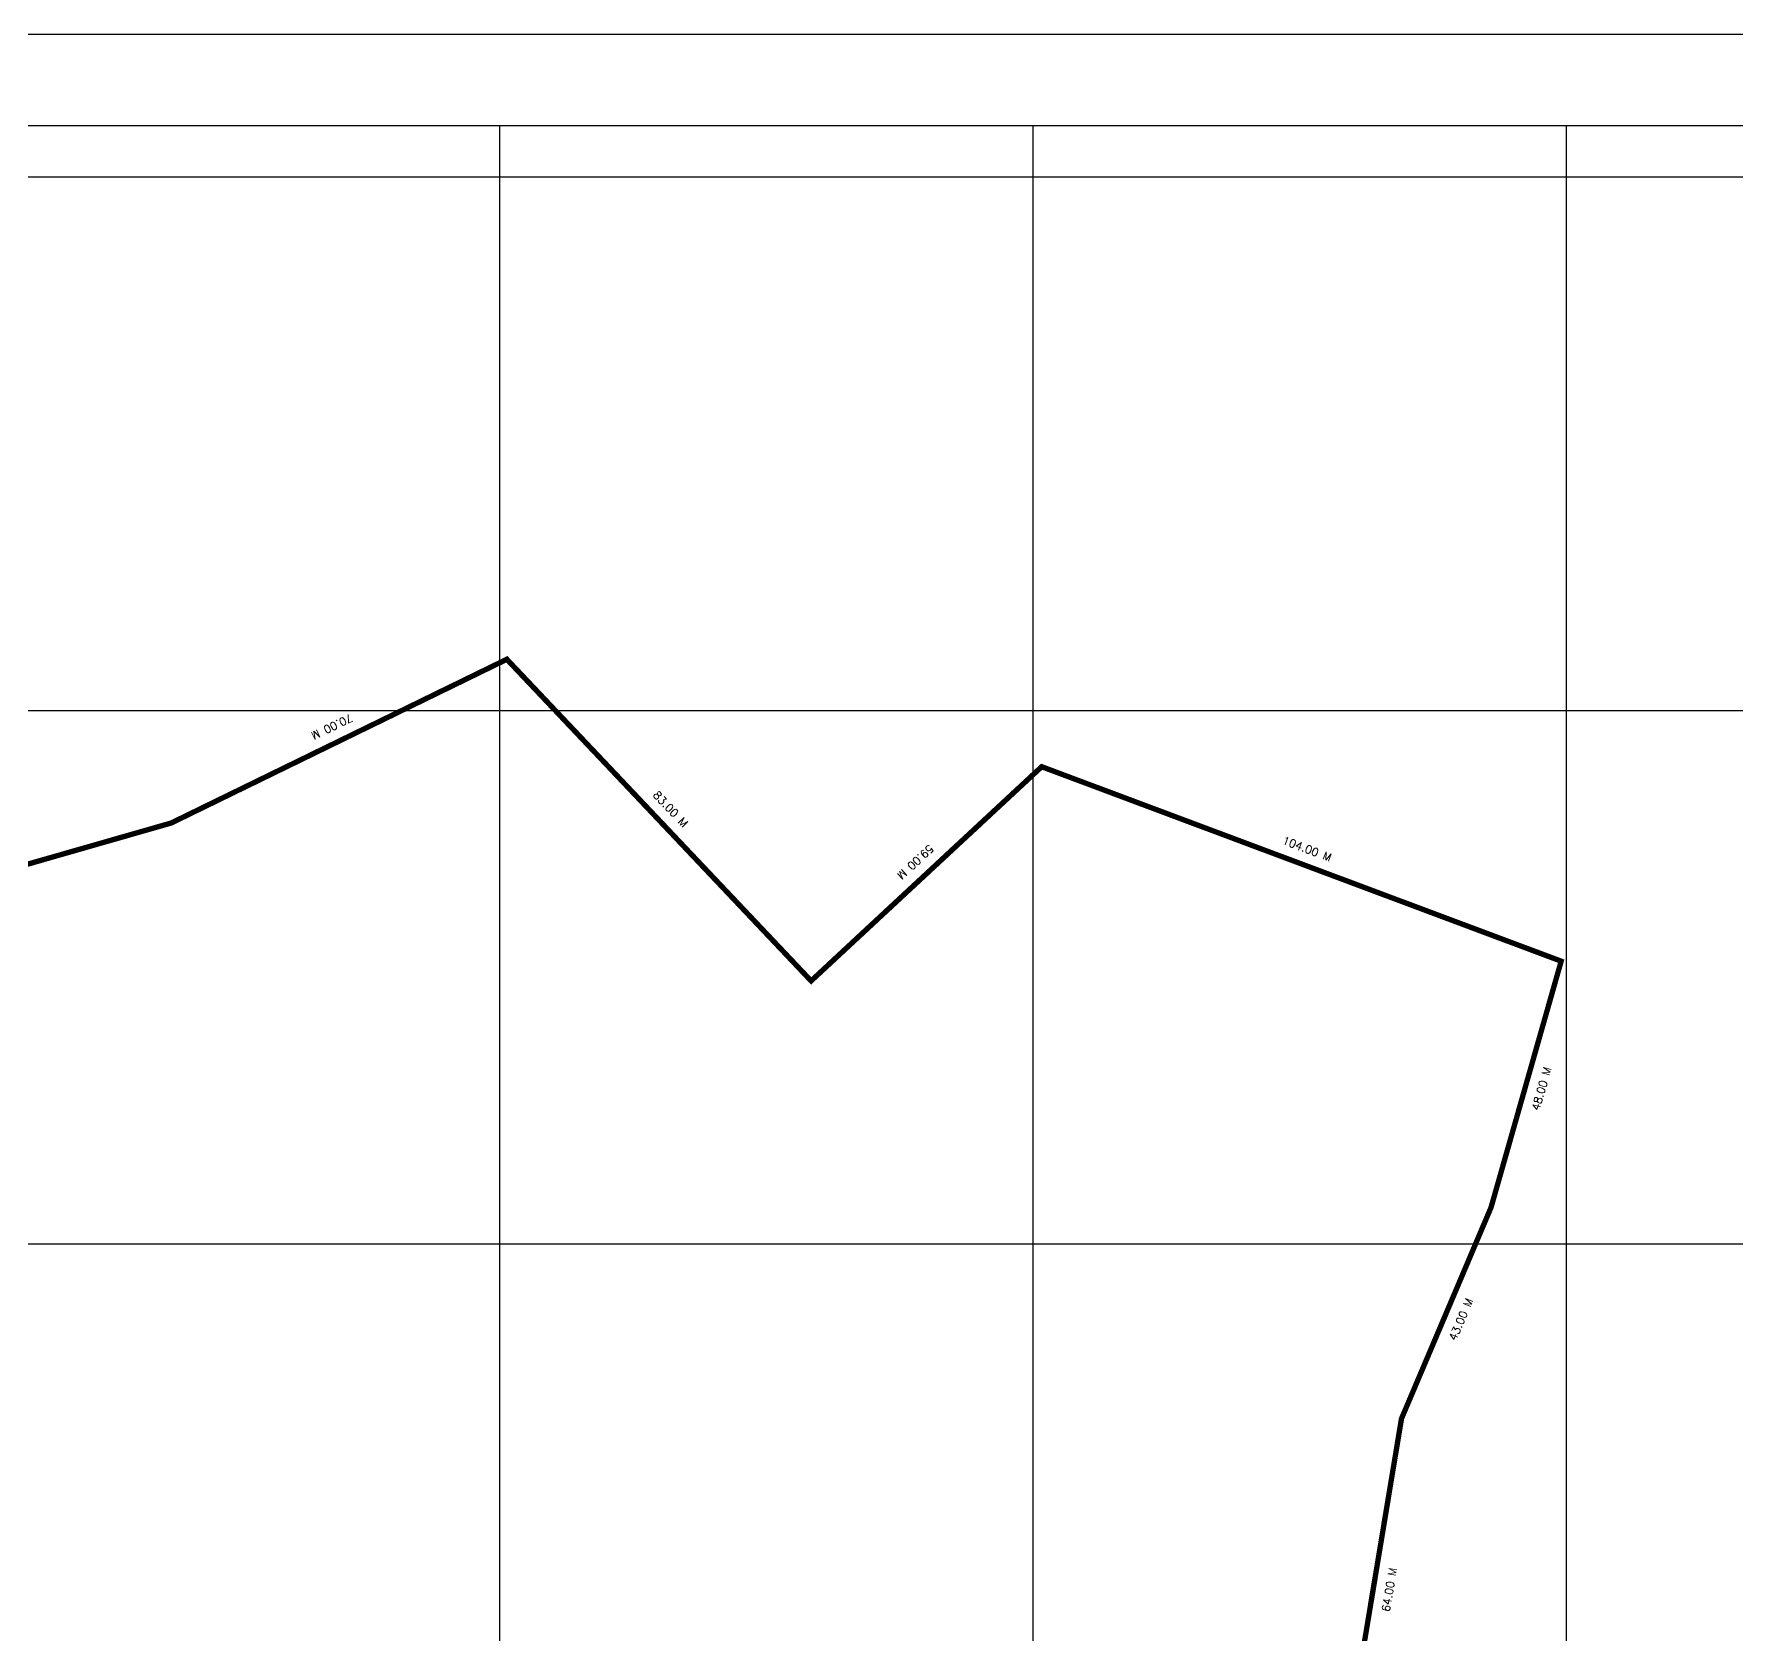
# Model space of a CAD drawing. Header units: metres. Extents: x 4644593 to 4645617, y 1943075 to 1943927.
# Drawn here: x 4644912.7 to 4645232, y 1943626.7 to 1943926.8 of the extents above; entities that cross this region are included whole.
import ezdxf
from ezdxf.enums import TextEntityAlignment as Align

# ---------------------------------------------------------------- set-up
doc = ezdxf.new("R2010")
doc.units = ezdxf.units.M
doc.linetypes.add('DASHED', pattern=[0.75, 0.5, -0.25])
for name, color, linetype in [('LATRINIDAD_OPTIMIZED', 7, 'Continuous'), ('MAPA_CUADRICULA', 8, 'Continuous'), ('MAPA_MARCO', 7, 'Continuous')]:
    doc.layers.add(name, color=color, linetype=linetype)
doc.styles.get("Standard").update_dxf_attribs({"font": 'simplex.shx'})

msp = doc.modelspace()

# ---------------------------------------------------------------- linework, layer by layer
msp.add_lwpolyline([(4644593.41, 1943926.77), (4645314.79, 1943926.77), (4645314.79, 1943075.29), (4644593.41, 1943075.29)], close=True)
at = {"color": 5, "const_width": 1, "flags": 128}
msp.add_lwpolyline([(4645104.6, 1943605.22), (4645158.59, 1943604.11), (4645169.07, 1943667.24), (4645185.86, 1943706.83), (4645199.01, 1943752.99), (4645199.01, 1943752.99), (4645199.01, 1943752.99), (4645101.61, 1943789.44), (4645058.38, 1943749.29), (4645001.33, 1943809.58), (4644938.41, 1943778.89), (4644830.75, 1943748.02), (4644806.13, 1943743.68), (4644781.27, 1943736.08), (4644770.13, 1943729.38), (4644738.86, 1943679.35), (4644738.86, 1943679.35), (4644754.04, 1943607.94), (4644754.46, 1943583.95), (4644747.03, 1943551.79), (4644750.87, 1943496.93), (4644782.2, 1943435.45), (4644834.54, 1943427.16)], dxfattribs=at)
at = {"layer": 'LATRINIDAD_OPTIMIZED', "linetype": 'DASHED', "ltscale": 5, "const_width": 0.3}
msp.add_lwpolyline([(4645158.59, 1943604.11), (4645169.07, 1943667.24), (4645185.86, 1943706.83), (4645199.01, 1943752.99), (4645101.61, 1943789.44), (4645058.38, 1943749.29), (4645001.33, 1943809.58), (4644938.41, 1943778.89), (4644830.75, 1943748.02), (4644806.13, 1943743.68), (4644781.27, 1943736.08), (4644770.13, 1943729.38), (4644738.86, 1943679.35), (4644754.04, 1943607.94)], dxfattribs=at)
at = {"layer": 'MAPA_CUADRICULA'}
for p, q in [((4645000, 1943099.85), (4645000, 1943909.58)), ((4645100, 1943099.85), (4645100, 1943909.58)), ((4645200, 1943099.85), (4645200, 1943909.58)), ((4644613.98, 1943900), (4645299.01, 1943900)), ((4644613.98, 1943800), (4645299.01, 1943800)), ((4644613.98, 1943700), (4645299.01, 1943700))]:
    msp.add_line(p, q, dxfattribs=at)
at = {"layer": 'MAPA_MARCO'}
msp.add_line((4645299.01, 1943909.58), (4644613.98, 1943909.58), dxfattribs=at)

# ---------------------------------------------------------------- texts
at = {"color": 1}
for s, rotation, p in [('70.00 M', 206, (4644968.56, 1943796.93)), ('83.00 M', 313.4196, (4645032.03, 1943781.5)), ('104.00 M', 339.4822, (4645151.36, 1943774.03)), ('59.00 M', 222.8826, (4645077.95, 1943771.57)), ('48.00 M', 74.092, (4645195.32, 1943729.09)), ('43.00 M', 67.0174, (4645180.22, 1943685.86)), ('64.00 M', 80.5752, (4645166.79, 1943635.18))]:
    msp.add_text(s, height=1.5, rotation=rotation, dxfattribs=at).set_placement(p, align=Align.MIDDLE_CENTER)

doc.saveas('drawing.dxf')
